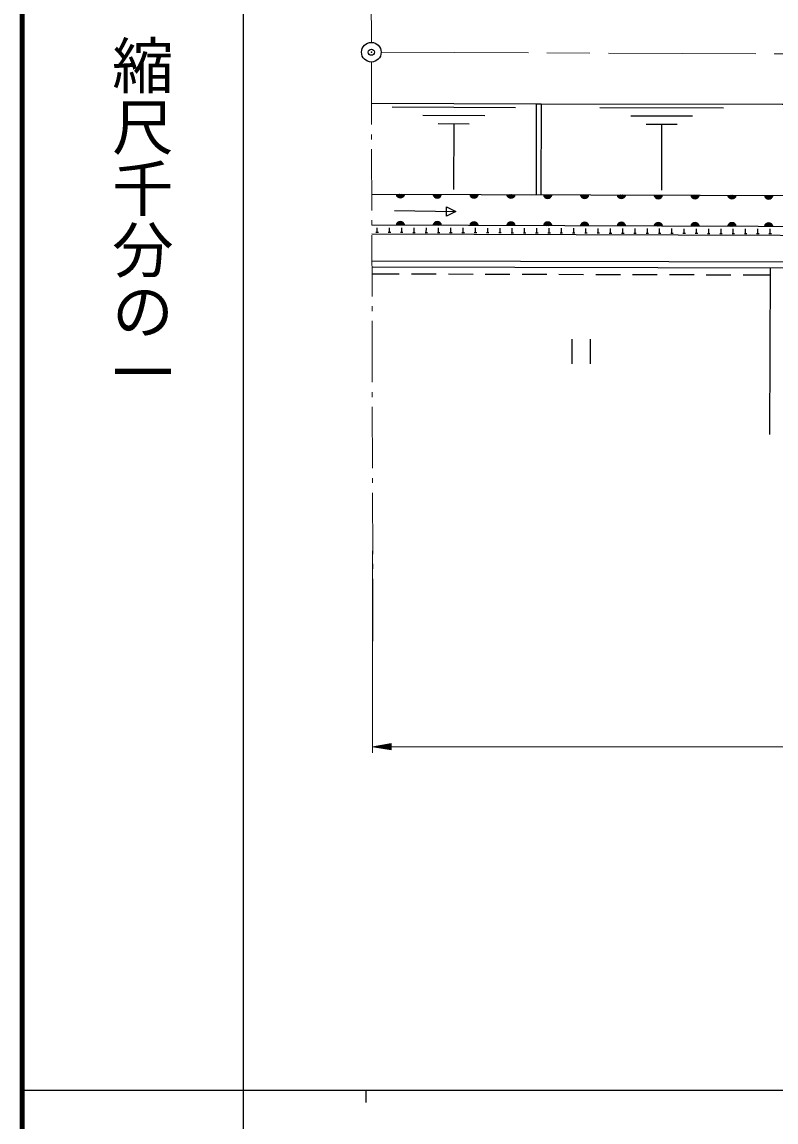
# Model space of a CAD drawing. Units: millimetres, scale not verified. Extents: x 40000 to 680000, y 20000 to 380000.
# Drawn here: x 40000 to 101400, y 202409 to 292046 of the extents above; entities that cross this region are included whole.
import ezdxf
from ezdxf.enums import TextEntityAlignment as Align

# ---------------------------------------------------------------- set-up
doc = ezdxf.new("R2010")
doc.units = ezdxf.units.MM
doc.header["$LTSCALE"] = 1000
doc.header["$PDMODE"] = 32
doc.header["$PDSIZE"] = 500
doc.linetypes.add('CHAIN', pattern=[18.5, 12, -1.5, 3.5, -1.5])
for name, color, linetype, lineweight in [('M-BGD', 7, 'Continuous', 25), ('M-BGD-HTXT', 7, 'Continuous', 13), ('M-BMK', 2, 'CHAIN', 13), ('M-BMK-SRVR', 3, 'Continuous', 25), ('M-STR-HTXT', 7, 'Continuous', 13), ('M-TTL', 2, 'Continuous', 140), ('M-TTL-BAND', 7, 'Continuous', 25)]:
    doc.layers.add(name, color=color, linetype=linetype, lineweight=lineweight)
doc.layers.add('M-OTRS', color=6, linetype='Continuous')
doc.styles.add('@ＭＳ ゴシック', font='')
doc.styles.get('@ＭＳ ゴシック').set_extended_font_data('@MS Gothic')

msp = doc.modelspace()

# ---------------------------------------------------------------- linework, layer by layer
at = {"layer": 'M-BGD'}
for p, q in [((70132, 285134), (80199, 285083)), ((81873, 285374), (81861, 277977)), ((82273, 285374), (82261, 277976)), ((87048, 285068), (97122, 285057)), ((72645, 284450), (77679, 284424)), ((89566, 284394), (94603, 284388)), ((73900, 283772), (76417, 283760)), ((75159, 283766), (75132, 278397)), ((90824, 283721), (93343, 283718)), ((92083, 283720), (92077, 278347)), ((74566, 276234), (74578, 276984)), ((74578, 276984), (75322, 276597)), ((70323, 276676), (75322, 276597)), ((75322, 276597), (74566, 276234)), ((68925, 274886), (68926, 275286)), ((69925, 274883), (69926, 275283)), ((70925, 274880), (70926, 275280)), ((71925, 274876), (71926, 275276)), ((72925, 274873), (72926, 275273)), ((73925, 274870), (73926, 275270)), ((74925, 274866), (74926, 275266)), ((75925, 274863), (75926, 275263)), ((76925, 274860), (76926, 275260)), ((77925, 274856), (77926, 275256)), ((78925, 274853), (78926, 275253)), ((79925, 274850), (79926, 275250)), ((80925, 274846), (80926, 275246)), ((81925, 274843), (81926, 275243)), ((82925, 274840), (82926, 275240)), ((83925, 274836), (83926, 275236)), ((84925, 274833), (84926, 275233)), ((85925, 274830), (85926, 275230)), ((86925, 274826), (86926, 275226)), ((87925, 274823), (87926, 275223)), ((88925, 274820), (88926, 275220)), ((89925, 274816), (89926, 275216)), ((90925, 274813), (90926, 275213)), ((91925, 274810), (91926, 275210)), ((92925, 274806), (92926, 275206)), ((93925, 274803), (93926, 275203)), ((94925, 274799), (94926, 275199)), ((95925, 274796), (95926, 275196)), ((96925, 274793), (96926, 275193)), ((97925, 274789), (97926, 275189)), ((98924, 274786), (98926, 275186)), ((69025, 274886), (68825, 274887)), ((70025, 274883), (69825, 274883)), ((71025, 274879), (70825, 274880)), ((72025, 274876), (71825, 274877)), ((73025, 274873), (72825, 274873)), ((74025, 274869), (73825, 274870)), ((75025, 274866), (74825, 274867)), ((76025, 274863), (75825, 274863)), ((77025, 274859), (76825, 274860)), ((78025, 274856), (77825, 274857)), ((79025, 274853), (78825, 274853)), ((80025, 274849), (79825, 274850)), ((81025, 274846), (80825, 274847)), ((82025, 274843), (81825, 274843)), ((83025, 274839), (82825, 274840)), ((84025, 274836), (83825, 274837)), ((85025, 274833), (84825, 274833)), ((86025, 274829), (85825, 274830)), ((87025, 274826), (86825, 274827)), ((88025, 274823), (87825, 274823)), ((89025, 274819), (88825, 274820)), ((90025, 274816), (89825, 274817)), ((91025, 274813), (90825, 274813)), ((92025, 274809), (91825, 274810)), ((93025, 274806), (92825, 274807)), ((94025, 274802), (93825, 274803)), ((95025, 274799), (94825, 274800)), ((96025, 274796), (95825, 274796)), ((97025, 274792), (96825, 274793)), ((98025, 274789), (97825, 274790)), ((99024, 274786), (98824, 274786)), ((100024, 274782), (99824, 274783)), ((99924, 274783), (99926, 275183)), ((101024, 274779), (100824, 274780)), ((100924, 274779), (100926, 275179)), ((68494, 272082), (201688, 271773)), ((100886, 258426), (100957, 272007)), ((68498, 271528), (70726, 271522)), ((71726, 271519), (73726, 271514)), ((74726, 271511), (76726, 271506)), ((77726, 271503), (79726, 271498)), ((80726, 271495), (82726, 271490)), ((83726, 271487), (85726, 271482)), ((86726, 271479), (88726, 271474)), ((89726, 271471), (91726, 271466)), ((92726, 271463), (94726, 271457)), ((95726, 271455), (97726, 271449)), ((98726, 271447), (100954, 271441)), ((84768, 266195), (84768, 264195)), ((86268, 266195), (86268, 264195))]:
    msp.add_line(p, q, dxfattribs=at)
for points in [[(68461, 285442), (81873, 285374), (82273, 285374), (101898, 285352), (102217, 285351), (121788, 285233), (122160, 285233), (141379, 285180), (141728, 285180), (162002, 285073), (162368, 285073), (182004, 285022), (182359, 285021), (202143, 285011), (202566, 285011), (222162, 284164), (222502, 284166), (242029, 283504), (242385, 283504), (264435, 282811), (264792, 282813), (282407, 282726), (282728, 282726), (289771, 282734)], [(68481, 278016), (202143, 277622), (260771, 275783), (291641, 275785)], [(291641, 273072), (260907, 273353), (202137, 275035), (68487, 275494)], [(301799, 272507), (263862, 272568), (201565, 274313), (68489, 274757)], [(68495, 272582), (141061, 272413), (201689, 272310)]]:
    msp.add_lwpolyline(points, dxfattribs=at)
for centre, radius, start, end in [((70812, 278064), 354, 188.62839, 351.03357), ((70812, 278064), 283, 190.85243, 348.80953), ((70812, 278064), 212, 194.59876, 345.06321), ((70812, 278064), 142, 202.31049, 337.35148), ((70812, 278064), 100, 212.62815, 327.03381), ((70812, 278064), 100, 212.62815, 327.03381), ((73812, 278055), 354, 188.62839, 351.03357), ((73812, 278055), 283, 190.85243, 348.80953), ((73812, 278055), 212, 194.59876, 345.06321), ((73812, 278055), 142, 202.31049, 337.35148), ((73812, 278055), 100, 212.62815, 327.03381), ((73812, 278055), 100, 212.62815, 327.03381), ((76812, 278046), 354, 188.62839, 351.03357), ((76812, 278046), 283, 190.85243, 348.80953), ((76812, 278046), 212, 194.59876, 345.06321), ((76812, 278046), 142, 202.31049, 337.35148), ((76812, 278046), 100, 212.62815, 327.03381), ((76812, 278046), 100, 212.62815, 327.03381), ((79812, 278037), 354, 188.62839, 351.03357), ((79812, 278037), 283, 190.85243, 348.80953), ((79812, 278037), 212, 194.59876, 345.06321), ((79812, 278037), 142, 202.31049, 337.35148), ((79812, 278037), 100, 212.62815, 327.03381), ((79812, 278037), 100, 212.62815, 327.03381), ((82812, 278028), 354, 188.62839, 351.03357), ((82812, 278028), 283, 190.85243, 348.80953), ((82812, 278028), 212, 194.59876, 345.06321), ((82812, 278028), 142, 202.31049, 337.35148), ((82812, 278028), 100, 212.62815, 327.03381), ((82812, 278028), 100, 212.62815, 327.03381), ((85812, 278019), 354, 188.62839, 351.03357), ((85812, 278019), 283, 190.85243, 348.80953), ((85812, 278019), 212, 194.59876, 345.06321), ((85812, 278019), 142, 202.31049, 337.35148), ((85812, 278019), 100, 212.62815, 327.03381), ((85812, 278019), 100, 212.62815, 327.03381), ((88812, 278011), 354, 188.62839, 351.03357), ((88812, 278011), 283, 190.85243, 348.80953), ((88812, 278011), 212, 194.59876, 345.06321), ((88812, 278011), 142, 202.31049, 337.35148), ((88812, 278011), 100, 212.62815, 327.03381), ((88812, 278011), 100, 212.62815, 327.03381), ((91812, 278002), 354, 188.62839, 351.03357), ((91812, 278002), 283, 190.85243, 348.80953), ((91812, 278002), 212, 194.59876, 345.06321), ((91812, 278002), 142, 202.31049, 337.35148), ((91812, 278002), 100, 212.62815, 327.03381), ((91812, 278002), 100, 212.62815, 327.03381), ((94812, 277993), 354, 188.62839, 351.03357), ((94812, 277993), 283, 190.85243, 348.80953), ((94812, 277993), 212, 194.59876, 345.06321), ((94812, 277993), 142, 202.31049, 337.35148), ((94812, 277993), 100, 212.62815, 327.03381), ((94812, 277993), 100, 212.62815, 327.03381), ((97812, 277984), 354, 188.62839, 351.03357), ((97812, 277984), 283, 190.85243, 348.80953), ((97812, 277984), 212, 194.59876, 345.06321), ((97812, 277984), 142, 202.31049, 337.35148), ((97812, 277984), 100, 212.62815, 327.03381), ((97812, 277984), 100, 212.62815, 327.03381), ((100812, 277975), 354, 188.62839, 351.03357), ((100812, 277975), 283, 190.85243, 348.80953), ((100812, 277975), 212, 194.59876, 345.06321), ((100812, 277975), 142, 202.31049, 337.35148), ((100812, 277975), 100, 212.62815, 327.03381), ((100812, 277975), 100, 212.62815, 327.03381), ((70812, 275432), 354, 8.60062, 171.0058), ((70812, 275432), 283, 10.82466, 168.78176), ((70812, 275432), 212, 14.57099, 165.03544), ((70812, 275432), 142, 22.28272, 157.32371), ((70812, 275432), 100, 32.60038, 147.00604), ((70812, 275432), 100, 32.60038, 147.00604), ((73812, 275422), 354, 8.60062, 171.0058), ((73812, 275422), 283, 10.82466, 168.78176), ((73812, 275422), 212, 14.57099, 165.03544), ((73812, 275422), 142, 22.28272, 157.32371), ((73812, 275422), 100, 32.60038, 147.00604), ((73812, 275422), 100, 32.60038, 147.00604), ((76812, 275411), 354, 8.60062, 171.0058), ((76812, 275411), 283, 10.82466, 168.78176), ((76812, 275411), 212, 14.57099, 165.03544), ((76812, 275411), 142, 22.28272, 157.32371), ((76812, 275411), 100, 32.60038, 147.00604), ((76812, 275411), 100, 32.60038, 147.00604), ((79812, 275401), 354, 8.60062, 171.0058), ((79812, 275401), 283, 10.82466, 168.78176), ((79812, 275401), 212, 14.57099, 165.03544), ((79812, 275401), 142, 22.28272, 157.32371), ((79812, 275401), 100, 32.60038, 147.00604), ((79812, 275401), 100, 32.60038, 147.00604), ((82812, 275391), 354, 8.60062, 171.0058), ((82812, 275391), 283, 10.82466, 168.78176), ((82812, 275391), 212, 14.57099, 165.03544), ((82812, 275391), 142, 22.28272, 157.32371), ((82812, 275391), 100, 32.60038, 147.00604), ((82812, 275391), 100, 32.60038, 147.00604), ((85812, 275380), 354, 8.60062, 171.0058), ((85812, 275380), 283, 10.82466, 168.78176), ((85812, 275380), 212, 14.57099, 165.03544), ((85812, 275380), 142, 22.28272, 157.32371), ((85812, 275380), 100, 32.60038, 147.00604), ((85812, 275380), 100, 32.60038, 147.00604), ((88812, 275370), 354, 8.60062, 171.0058), ((88812, 275370), 283, 10.82466, 168.78176), ((88812, 275370), 212, 14.57099, 165.03544), ((88812, 275370), 142, 22.28272, 157.32371), ((88812, 275370), 100, 32.60038, 147.00604), ((88812, 275370), 100, 32.60038, 147.00604), ((91812, 275360), 354, 8.60062, 171.0058), ((91812, 275360), 283, 10.82466, 168.78176), ((91812, 275360), 212, 14.57099, 165.03544), ((91812, 275360), 142, 22.28272, 157.32371), ((91812, 275360), 100, 32.60038, 147.00604), ((91812, 275360), 100, 32.60038, 147.00604), ((94812, 275349), 354, 8.60062, 171.0058), ((94812, 275349), 283, 10.82466, 168.78176), ((94812, 275349), 212, 14.57099, 165.03544), ((94812, 275349), 142, 22.28272, 157.32371), ((94812, 275349), 100, 32.60038, 147.00604), ((94812, 275349), 100, 32.60038, 147.00604), ((97812, 275339), 354, 8.60062, 171.0058), ((97812, 275339), 283, 10.82466, 168.78176), ((97812, 275339), 212, 14.57099, 165.03544), ((97812, 275339), 142, 22.28272, 157.32371), ((97812, 275339), 100, 32.60038, 147.00604), ((97812, 275339), 100, 32.60038, 147.00604), ((100812, 275329), 354, 8.60062, 171.0058), ((100812, 275329), 283, 10.82466, 168.78176), ((100812, 275329), 212, 14.57099, 165.03544), ((100812, 275329), 142, 22.28272, 157.32371), ((100812, 275329), 100, 32.60038, 147.00604), ((100812, 275329), 100, 32.60038, 147.00604)]:
    msp.add_arc(centre, radius, start, end, dxfattribs=at)
at = {"layer": 'M-BGD-HTXT'}
for p, q in [((68448, 290386), (68434, 295838)), ((68466, 283684), (68452, 288786)), ((68469, 282484), (68468, 282884)), ((68484, 276684), (68471, 281684)), ((68487, 275484), (68486, 275884)), ((68503, 269684), (68489, 274684)), ((68506, 268484), (68505, 268884)), ((68521, 262684), (68508, 267684)), ((68524, 261484), (68523, 261884)), ((68539, 255684), (68526, 260684)), ((68542, 254484), (68541, 254884)), ((68558, 248684), (68545, 253684)), ((68561, 247484), (68560, 247884)), ((68576, 241582), (68563, 246684))]:
    msp.add_line(p, q, dxfattribs=at)
at = {"layer": 'M-BMK'}
msp.add_line((69250, 289583), (167957, 289184), dxfattribs=at)
at = {"layer": 'M-BMK-SRVR'}
msp.add_circle((68450, 289586), 800, dxfattribs=at)
at = {"layer": 'M-OTRS'}
msp.add_point((68450, 289586), dxfattribs=at)
at = {"layer": 'M-STR-HTXT'}
for p, q in [((68552, 248958), (68552, 232490)), ((68552, 232990), (70052, 233240)), ((69152, 233090), (70052, 233090)), ((70052, 233140), (69452, 233140)), ((69752, 233190), (70052, 233190)), ((70052, 232740), (70052, 233240)), ((68552, 232990), (70052, 232740)), ((68552, 232990), (70052, 232990)), ((70052, 233040), (68852, 233040)), ((70052, 232940), (68852, 232940)), ((69152, 232890), (70052, 232890)), ((70052, 232840), (69452, 232840)), ((69752, 232790), (70052, 232790)), ((70052, 232990), (295268, 232990))]:
    msp.add_line(p, q, dxfattribs=at)
at = {"layer": 'M-TTL'}
msp.add_line((40000, 380000), (40000, 20000), dxfattribs=at)
at = {"layer": 'M-TTL-BAND'}
for p, q in [((58000, 370000), (58000, 20000)), ((40000, 205000), (579000, 205000)), ((68000, 205000), (68000, 204000))]:
    msp.add_line(p, q, dxfattribs=at)

# ---------------------------------------------------------------- texts
at = {"layer": 'M-TTL-BAND', "style": '@ＭＳ ゴシック'}
msp.add_text('縮尺千分の一', height=3666, rotation=270, dxfattribs=at).set_placement((49777, 261030), align=Align.MIDDLE_RIGHT)

doc.saveas('drawing.dxf')
